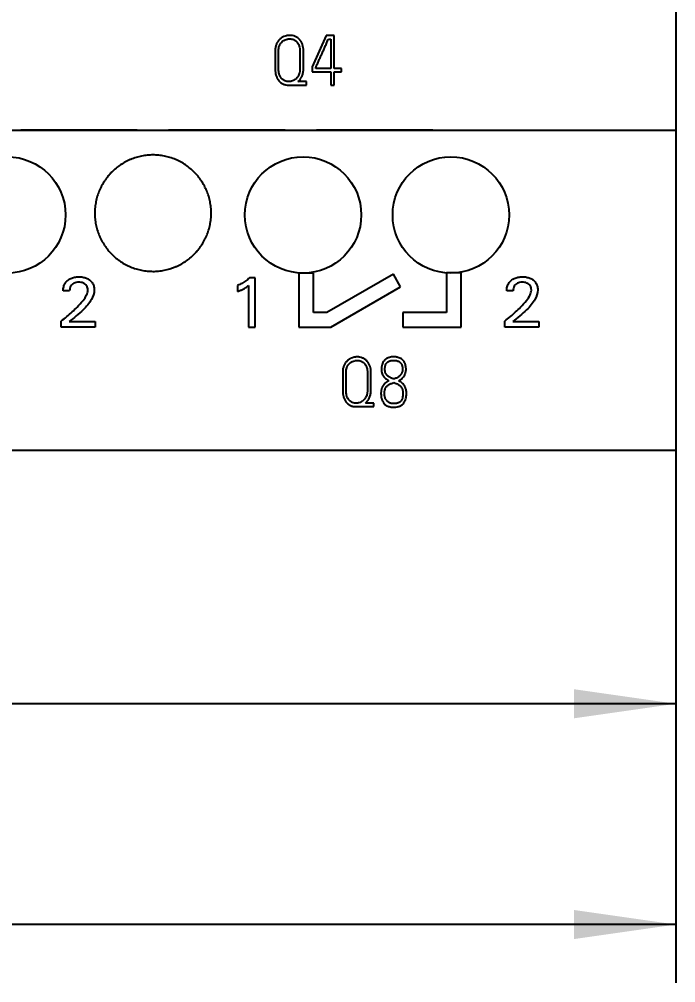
# Model space of a CAD drawing. Extents: x 0 to 420, y 0 to 297.
# Drawn here: x 139.41 to 161.98, y 124.54 to 157.65 of the extents above; entities that cross this region are included whole.
import ezdxf

# ---------------------------------------------------------------- set-up
doc = ezdxf.new("R2010")
doc.units = 0
doc.header["$LTSCALE"] = 23.1
for name, color, linetype in [('10000_FRONT', 7, 'CONTINUOUS'), ('10100_DIM_FRONT', 7, 'CONTINUOUS'), ('10500_FRONT_LABELING', 7, 'CONTINUOUS')]:
    doc.layers.add(name, color=color, linetype=linetype)
doc.styles.get("Standard").update_dxf_attribs({"font": 'txt', "width": 0.8})
doc.dimstyles.new('DIMSTYLE_1', dxfattribs={"dimtxt": 3.5, "dimasz": 3.5, "dimexe": 0.18, "dimexo": 0.0625, "dimgap": 0.09, "dimtad": 1, "dimtxsty": 'STANDARD', "dimcen": 0.09, "dimazin": 3, "dimtp": 0.05, "dimtm": 0.05, "dimtfac": 1, "dimtofl": 0, "dimtmove": 0, "dimatfit": 3, "dimtolj": 1})

# ---------------------------------------------------------------- blocks, each defined once
blk = doc.blocks.new('*D0')
at = {"layer": '10100_DIM_FRONT', "linetype": 'CONTINUOUS'}
for p, q in [((90.477533, 148.320933), (90.477533, 132.125358)), ((161.977533, 148.320933), (161.977533, 132.125358)), ((90.477533, 134.125358), (126.227533, 134.125358)), ((161.977533, 134.125358), (126.227533, 134.125358))]:
    blk.add_line(p, q, dxfattribs=at)
for points in [[(93.977533, 134.625358), (90.477533, 134.125358), (93.977533, 133.625358)], [(158.477533, 133.625358), (161.977533, 134.125358), (158.477533, 134.625358)]]:
    blk.add_solid(points, dxfattribs=at)
at = {"layer": '10100_DIM_FRONT', "linetype": 'CONTINUOUS', "width": 0.660714}
blk.add_text('71,5', height=3.5, dxfattribs=at).set_placement((122.783717, 135.000358))
blk = doc.blocks.new('*D1')
at = {"layer": '10100_DIM_FRONT', "linetype": 'CONTINUOUS'}
for p, q in [((161.977533, 187.833527), (161.977533, 124.539487)), ((82.477533, 147.384527), (82.477533, 124.539487)), ((82.477533, 126.539487), (122.227533, 126.539487)), ((161.977533, 126.539487), (122.227533, 126.539487))]:
    blk.add_line(p, q, dxfattribs=at)
for points in [[(85.977533, 127.039487), (82.477533, 126.539487), (85.977533, 126.039487)], [(158.477533, 126.039487), (161.977533, 126.539487), (158.477533, 127.039487)]]:
    blk.add_solid(points, dxfattribs=at)
at = {"layer": '10100_DIM_FRONT', "linetype": 'CONTINUOUS', "width": 0.714286}
blk.add_text('79,5', height=3.5, dxfattribs=at).set_placement((118.396875, 127.414487))

msp = doc.modelspace()

# ---------------------------------------------------------------- linework, layer by layer
at = {"layer": '10000_FRONT', "color": 7, "linetype": 'CONTINUOUS'}
for p, q in [((161.978, 232.835), (161.978, 142.835)), ((90.478, 153.835), (161.978, 153.835)), ((139.466, 153.832), (139.468, 153.835)), ((143.469, 153.832), (139.466, 153.832)), ((143.468, 153.835), (143.469, 153.832)), ((144.546, 153.832), (144.548, 153.835)), ((148.549, 153.832), (144.546, 153.832)), ((148.548, 153.835), (148.549, 153.832)), ((149.626, 153.832), (149.628, 153.835)), ((153.629, 153.832), (149.626, 153.832)), ((153.628, 153.835), (153.629, 153.832)), ((149.023, 148.924), (149.023, 147.071)), ((149.52, 148.924), (149.023, 148.924)), ((149.52, 147.572), (149.52, 148.924)), ((152.27, 148.889), (149.986, 147.572)), ((152.52, 148.456), (152.27, 148.889)), ((154.101, 148.931), (154.101, 147.571)), ((154.601, 148.931), (154.101, 148.931)), ((154.601, 147.071), (154.601, 148.931)), ((150.118, 147.071), (152.52, 148.456)), ((149.986, 147.572), (149.52, 147.572)), ((152.601, 147.571), (152.601, 147.071)), ((154.101, 147.571), (152.601, 147.571)), ((149.023, 147.071), (150.118, 147.071)), ((152.601, 147.071), (154.601, 147.071)), ((90.478, 142.835), (161.978, 142.835))]:
    msp.add_line(p, q, dxfattribs=at)
for centre in [(139.001, 150.922), (149.167, 150.922), (154.247, 150.922)]:
    msp.add_circle(centre, 2, dxfattribs=at)
for points, knots in [([(146.008, 150.985), (146.008, 151.05), (146.004, 151.116), (145.992, 151.245), (145.982, 151.309), (145.957, 151.437), (145.941, 151.5), (145.913, 151.594), (145.902, 151.625), (145.88, 151.687), (145.869, 151.718), (145.831, 151.808), (145.776, 151.926), (145.709, 152.038), (145.655, 152.119), (145.636, 152.146), (145.597, 152.199), (145.577, 152.225), (145.514, 152.301), (145.47, 152.35), (145.332, 152.489), (145.232, 152.572), (145.109, 152.654), (145.095, 152.663), (145.067, 152.681), (145.053, 152.69), (145.011, 152.715), (144.982, 152.731), (144.895, 152.778), (144.836, 152.806), (144.716, 152.856), (144.654, 152.878), (144.56, 152.907), (144.529, 152.916), (144.465, 152.932), (144.432, 152.939), (144.335, 152.959), (144.205, 152.978), (144.075, 152.984), (143.944, 152.985), (143.878, 152.981), (143.78, 152.972), (143.747, 152.968), (143.682, 152.958), (143.649, 152.952), (143.553, 152.933), (143.489, 152.917), (143.364, 152.879), (143.303, 152.857), (143.212, 152.82), (143.182, 152.806), (143.137, 152.785), (143.122, 152.778), (143.093, 152.763), (143.02, 152.725), (142.949, 152.683), (142.787, 152.574), (142.686, 152.491), (142.569, 152.374), (142.546, 152.351), (142.502, 152.302), (142.481, 152.277), (142.419, 152.201), (142.38, 152.149), (142.308, 152.041), (142.274, 151.985), (142.228, 151.898), (142.213, 151.869), (142.185, 151.809), (142.172, 151.779), (142.134, 151.688), (142.091, 151.566), (142.059, 151.44), (142.04, 151.344), (142.034, 151.312), (142.025, 151.247), (142.02, 151.214), (142.011, 151.116), (142.008, 151.05), (142.008, 150.985)], [0, 0, 0, 0, 0.03125, 0.03125, 0.0625, 0.0625, 0.09375, 0.09375, 0.109375, 0.109375, 0.125, 0.125, 0.15625, 0.1875, 0.1875, 0.203125, 0.203125, 0.21875, 0.21875, 0.25, 0.25, 0.3125, 0.3125, 0.320312, 0.320312, 0.328125, 0.328125, 0.34375, 0.34375, 0.375, 0.375, 0.40625, 0.40625, 0.421875, 0.421875, 0.4375, 0.4375, 0.46875, 0.5, 0.5, 0.53125, 0.53125, 0.546875, 0.546875, 0.5625, 0.5625, 0.59375, 0.59375, 0.625, 0.625, 0.640625, 0.640625, 0.648438, 0.648438, 0.65625, 0.6875, 0.6875, 0.75, 0.75, 0.765625, 0.765625, 0.78125, 0.78125, 0.8125, 0.8125, 0.84375, 0.84375, 0.859375, 0.859375, 0.875, 0.875, 0.90625, 0.9375, 0.9375, 0.953125, 0.953125, 0.96875, 0.96875, 1, 1, 1, 1]), ([(142.008, 150.985), (142.008, 150.919), (142.011, 150.853), (142.024, 150.724), (142.033, 150.66), (142.058, 150.532), (142.074, 150.469), (142.102, 150.375), (142.113, 150.344), (142.135, 150.282), (142.146, 150.251), (142.184, 150.161), (142.24, 150.043), (142.306, 149.931), (142.36, 149.85), (142.379, 149.823), (142.418, 149.77), (142.438, 149.744), (142.501, 149.668), (142.545, 149.619), (142.683, 149.48), (142.783, 149.398), (142.906, 149.315), (142.92, 149.306), (142.948, 149.288), (142.962, 149.28), (143.004, 149.254), (143.033, 149.238), (143.12, 149.191), (143.179, 149.163), (143.299, 149.113), (143.361, 149.091), (143.455, 149.062), (143.486, 149.053), (143.55, 149.037), (143.583, 149.03), (143.68, 149.01), (143.81, 148.991), (143.94, 148.985), (144.071, 148.984), (144.137, 148.988), (144.235, 148.997), (144.268, 149.001), (144.333, 149.011), (144.495, 149.039), (144.652, 149.087), (144.803, 149.149), (144.833, 149.163), (144.878, 149.184), (144.893, 149.191), (144.923, 149.206), (144.996, 149.244), (145.066, 149.286), (145.229, 149.395), (145.33, 149.478), (145.446, 149.595), (145.469, 149.619), (145.513, 149.667), (145.534, 149.692), (145.596, 149.768), (145.635, 149.82), (145.707, 149.928), (145.741, 149.984), (145.787, 150.071), (145.802, 150.1), (145.83, 150.16), (145.843, 150.19), (145.881, 150.281), (145.924, 150.403), (145.956, 150.529), (145.975, 150.625), (145.981, 150.657), (145.991, 150.722), (145.995, 150.755), (146.004, 150.853), (146.008, 150.919), (146.008, 150.985)], [0, 0, 0, 0, 0.03125, 0.03125, 0.0625, 0.0625, 0.09375, 0.09375, 0.109375, 0.109375, 0.125, 0.125, 0.15625, 0.1875, 0.1875, 0.203125, 0.203125, 0.21875, 0.21875, 0.25, 0.25, 0.3125, 0.3125, 0.320312, 0.320312, 0.328125, 0.328125, 0.34375, 0.34375, 0.375, 0.375, 0.40625, 0.40625, 0.421875, 0.421875, 0.4375, 0.4375, 0.46875, 0.5, 0.5, 0.53125, 0.53125, 0.546875, 0.546875, 0.5625, 0.625, 0.625, 0.640625, 0.640625, 0.648438, 0.648438, 0.65625, 0.6875, 0.6875, 0.75, 0.75, 0.765625, 0.765625, 0.78125, 0.78125, 0.8125, 0.8125, 0.84375, 0.84375, 0.859375, 0.859375, 0.875, 0.875, 0.90625, 0.9375, 0.9375, 0.953125, 0.953125, 0.96875, 0.96875, 1, 1, 1, 1])]:
    msp.add_open_spline(points, degree=3, knots=knots, dxfattribs=at)
at = {"layer": '10500_FRONT_LABELING', "color": 7, "linetype": 'CONTINUOUS'}
for p, q in [((149.959, 157.085), (149.483, 156.009)), ((150.24, 157.085), (149.959, 157.085)), ((150.037, 156.967), (150.12, 156.967)), ((150.12, 156.967), (150.12, 155.953)), ((150.24, 155.953), (150.24, 157.085)), ((148.208, 156.571), (148.208, 155.927)), ((148.325, 155.927), (148.325, 156.571)), ((149.059, 156.571), (149.059, 155.941)), ((149.179, 155.941), (149.179, 156.571)), ((149.483, 156.009), (149.483, 155.835)), ((149.601, 155.953), (149.601, 155.983)), ((150.12, 155.953), (149.601, 155.953)), ((150.49, 155.953), (150.24, 155.953)), ((150.49, 155.835), (150.49, 155.953)), ((149.483, 155.835), (150.12, 155.835)), ((150.12, 155.835), (150.12, 155.385)), ((150.24, 155.385), (150.24, 155.835)), ((150.24, 155.835), (150.49, 155.835)), ((148.67, 155.385), (149.283, 155.385)), ((149.283, 155.505), (148.99, 155.505)), ((149.283, 155.385), (149.283, 155.505)), ((150.12, 155.385), (150.24, 155.385)), ((147.517, 148.762), (147.324, 148.762)), ((147.517, 147.072), (147.517, 148.762)), ((146.917, 148.501), (146.917, 148.289)), ((147.289, 148.5), (147.289, 147.072)), ((141.142, 148.313), (140.921, 148.313)), ((156.387, 148.313), (156.167, 148.313)), ((140.851, 147.072), (140.851, 147.276)), ((142.024, 147.072), (140.851, 147.072)), ((141.128, 147.258), (142.024, 147.258)), ((142.024, 147.258), (142.024, 147.072)), ((147.289, 147.072), (147.517, 147.072)), ((156.097, 147.072), (156.097, 147.276)), ((157.269, 147.072), (156.097, 147.072)), ((156.374, 147.258), (157.269, 147.258)), ((157.269, 147.258), (157.269, 147.072)), ((150.528, 145.521), (150.528, 144.877)), ((150.645, 144.877), (150.645, 145.521)), ((151.379, 145.521), (151.379, 144.891)), ((151.499, 144.891), (151.499, 145.521)), ((151.603, 144.455), (151.31, 144.455)), ((151.603, 144.335), (151.603, 144.455)), ((150.99, 144.335), (151.603, 144.335))]:
    msp.add_line(p, q, dxfattribs=at)
for points, knots in [([(149.179, 156.571), (149.179, 156.637), (149.171, 156.703), (149.145, 156.782), (149.139, 156.798), (149.126, 156.828), (149.119, 156.843), (149.103, 156.872), (149.094, 156.886), (149.08, 156.907), (149.075, 156.914), (149.065, 156.927), (149.06, 156.933), (149.032, 156.965), (149.008, 156.988), (148.968, 157.017), (148.954, 157.026), (148.925, 157.043), (148.91, 157.051), (148.864, 157.07), (148.832, 157.08), (148.783, 157.089), (148.766, 157.091), (148.733, 157.094), (148.716, 157.094), (148.683, 157.093), (148.666, 157.092), (148.632, 157.088), (148.616, 157.085), (148.567, 157.074), (148.536, 157.064), (148.49, 157.043), (148.475, 157.036), (148.446, 157.019), (148.432, 157.011), (148.404, 156.991), (148.391, 156.981), (148.373, 156.965), (148.366, 156.959), (148.354, 156.948), (148.348, 156.942), (148.32, 156.911), (148.3, 156.885), (148.274, 156.842), (148.266, 156.828), (148.252, 156.797), (148.245, 156.782), (148.234, 156.751), (148.229, 156.735), (148.221, 156.703), (148.217, 156.687), (148.212, 156.654), (148.211, 156.637), (148.208, 156.604), (148.208, 156.587), (148.208, 156.571)], [0, 0, 0, 0, 0.125, 0.125, 0.15625, 0.15625, 0.1875, 0.1875, 0.21875, 0.21875, 0.234375, 0.234375, 0.25, 0.25, 0.3125, 0.3125, 0.34375, 0.34375, 0.375, 0.375, 0.4375, 0.4375, 0.46875, 0.46875, 0.5, 0.5, 0.53125, 0.53125, 0.5625, 0.5625, 0.625, 0.625, 0.65625, 0.65625, 0.6875, 0.6875, 0.71875, 0.71875, 0.734375, 0.734375, 0.75, 0.75, 0.8125, 0.8125, 0.84375, 0.84375, 0.875, 0.875, 0.90625, 0.90625, 0.9375, 0.9375, 0.96875, 0.96875, 1, 1, 1, 1]), ([(148.325, 156.571), (148.325, 156.596), (148.327, 156.621), (148.334, 156.671), (148.34, 156.696), (148.353, 156.732), (148.358, 156.744), (148.368, 156.767), (148.374, 156.778), (148.387, 156.8), (148.394, 156.811), (148.409, 156.831), (148.417, 156.841), (148.443, 156.87), (148.462, 156.887), (148.493, 156.909), (148.504, 156.916), (148.526, 156.929), (148.538, 156.934), (148.573, 156.95), (148.597, 156.958), (148.634, 156.966), (148.647, 156.969), (148.672, 156.972), (148.685, 156.973), (148.71, 156.974), (148.723, 156.974), (148.748, 156.972), (148.761, 156.971), (148.799, 156.964), (148.823, 156.957), (148.858, 156.942), (148.87, 156.936), (148.892, 156.923), (148.903, 156.916), (148.933, 156.893), (148.952, 156.876), (148.984, 156.836), (148.998, 156.815), (149.016, 156.781), (149.021, 156.769), (149.03, 156.745), (149.035, 156.733), (149.045, 156.697), (149.051, 156.672), (149.057, 156.622), (149.059, 156.596), (149.059, 156.571)], [0, 0, 0, 0, 0.0625, 0.0625, 0.125, 0.125, 0.15625, 0.15625, 0.1875, 0.1875, 0.21875, 0.21875, 0.25, 0.25, 0.3125, 0.3125, 0.34375, 0.34375, 0.375, 0.375, 0.4375, 0.4375, 0.46875, 0.46875, 0.5, 0.5, 0.53125, 0.53125, 0.5625, 0.5625, 0.625, 0.625, 0.65625, 0.65625, 0.6875, 0.6875, 0.75, 0.75, 0.8125, 0.8125, 0.84375, 0.84375, 0.875, 0.875, 0.9375, 0.9375, 1, 1, 1, 1]), ([(149.601, 155.983), (149.606, 155.994), (149.61, 156.004), (149.62, 156.024), (149.624, 156.034), (149.638, 156.065), (149.647, 156.086), (149.675, 156.147), (149.693, 156.188), (149.729, 156.27), (149.747, 156.311), (149.784, 156.393), (149.802, 156.434), (149.839, 156.515), (149.857, 156.556), (149.893, 156.638), (149.911, 156.679), (149.947, 156.761), (149.965, 156.802), (149.992, 156.864), (150.001, 156.885), (150.019, 156.926), (150.028, 156.946), (150.037, 156.967)], [0, 0, 0, 0, 0.03125, 0.03125, 0.0625, 0.0625, 0.125, 0.125, 0.25, 0.25, 0.375, 0.375, 0.5, 0.5, 0.625, 0.625, 0.75, 0.75, 0.875, 0.875, 0.9375, 0.9375, 1, 1, 1, 1]), ([(149.059, 155.941), (149.059, 155.915), (149.057, 155.888), (149.052, 155.849), (149.049, 155.836), (149.044, 155.811), (149.04, 155.798), (149.028, 155.76), (149.018, 155.736), (149, 155.701), (148.993, 155.69), (148.979, 155.668), (148.971, 155.657), (148.946, 155.626), (148.928, 155.607), (148.897, 155.582), (148.887, 155.575), (148.865, 155.56), (148.853, 155.553), (148.818, 155.535), (148.793, 155.525), (148.755, 155.515), (148.742, 155.512), (148.716, 155.508), (148.703, 155.506), (148.677, 155.505), (148.663, 155.505), (148.644, 155.506), (148.637, 155.506), (148.624, 155.507), (148.617, 155.508), (148.585, 155.514), (148.559, 155.521), (148.523, 155.537), (148.512, 155.543), (148.489, 155.557), (148.467, 155.572), (148.448, 155.59), (148.429, 155.608), (148.42, 155.619), (148.396, 155.65), (148.382, 155.672), (148.365, 155.708), (148.36, 155.721), (148.351, 155.745), (148.347, 155.758), (148.337, 155.796), (148.333, 155.821), (148.327, 155.874), (148.325, 155.9), (148.325, 155.927)], [0, 0, 0, 0, 0.0625, 0.0625, 0.09375, 0.09375, 0.125, 0.125, 0.1875, 0.1875, 0.21875, 0.21875, 0.25, 0.25, 0.3125, 0.3125, 0.34375, 0.34375, 0.375, 0.375, 0.4375, 0.4375, 0.46875, 0.46875, 0.5, 0.5, 0.53125, 0.53125, 0.546875, 0.546875, 0.5625, 0.5625, 0.625, 0.625, 0.65625, 0.65625, 0.6875, 0.71875, 0.71875, 0.75, 0.75, 0.8125, 0.8125, 0.84375, 0.84375, 0.875, 0.875, 0.9375, 0.9375, 1, 1, 1, 1]), ([(148.99, 155.505), (149.006, 155.518), (149.021, 155.532), (149.049, 155.562), (149.062, 155.578), (149.08, 155.603), (149.085, 155.611), (149.096, 155.628), (149.102, 155.637), (149.117, 155.664), (149.126, 155.682), (149.142, 155.72), (149.149, 155.739), (149.161, 155.778), (149.165, 155.798), (149.176, 155.859), (149.179, 155.9), (149.179, 155.941)], [0, 0, 0, 0, 0.125, 0.125, 0.25, 0.25, 0.3125, 0.3125, 0.375, 0.375, 0.5, 0.5, 0.625, 0.625, 0.75, 0.75, 1, 1, 1, 1]), ([(148.208, 155.927), (148.208, 155.86), (148.215, 155.794), (148.239, 155.714), (148.244, 155.698), (148.256, 155.667), (148.263, 155.652), (148.277, 155.622), (148.285, 155.608), (148.298, 155.586), (148.303, 155.579), (148.312, 155.565), (148.317, 155.559), (148.342, 155.525), (148.365, 155.501), (148.404, 155.469), (148.417, 155.459), (148.445, 155.441), (148.475, 155.425), (148.505, 155.413), (148.537, 155.402), (148.554, 155.398), (148.603, 155.388), (148.636, 155.385), (148.67, 155.385)], [0, 0, 0, 0, 0.25, 0.25, 0.3125, 0.3125, 0.375, 0.375, 0.4375, 0.4375, 0.46875, 0.46875, 0.5, 0.5, 0.625, 0.625, 0.6875, 0.6875, 0.75, 0.8125, 0.8125, 0.875, 0.875, 1, 1, 1, 1]), ([(140.921, 148.313), (140.921, 148.361), (140.931, 148.454), (140.983, 148.58), (141.071, 148.678), (141.181, 148.749), (141.312, 148.79), (141.454, 148.801), (141.594, 148.791), (141.722, 148.755), (141.832, 148.692), (141.923, 148.602), (141.978, 148.481), (142.003, 148.279), (141.893, 147.971), (141.582, 147.608), (141.283, 147.388), (141.128, 147.258)], [0, 0, 0, 0, 0.047634, 0.090966, 0.134024, 0.175852, 0.219839, 0.26854, 0.316048, 0.358805, 0.398874, 0.441275, 0.482994, 0.528552, 0.640457, 0.793497, 1, 1, 1, 1]), ([(147.324, 148.762), (147.285, 148.724), (147.202, 148.654), (147.065, 148.566), (146.967, 148.521), (146.917, 148.501)], [0, 0, 0, 0, 0.335376, 0.666733, 1, 1, 1, 1]), ([(156.167, 148.313), (156.166, 148.361), (156.176, 148.454), (156.229, 148.58), (156.316, 148.678), (156.427, 148.749), (156.558, 148.79), (156.699, 148.801), (156.839, 148.791), (156.967, 148.755), (157.078, 148.692), (157.168, 148.602), (157.224, 148.481), (157.249, 148.279), (157.138, 147.971), (156.828, 147.608), (156.529, 147.388), (156.374, 147.258)], [0, 0, 0, 0, 0.047634, 0.090966, 0.134024, 0.175852, 0.219839, 0.26854, 0.316048, 0.358805, 0.398874, 0.441275, 0.482994, 0.528552, 0.640457, 0.793497, 1, 1, 1, 1]), ([(140.851, 147.276), (140.917, 147.326), (141.046, 147.427), (141.228, 147.586), (141.417, 147.768), (141.591, 147.96), (141.726, 148.154), (141.776, 148.31), (141.762, 148.419), (141.731, 148.492), (141.679, 148.548), (141.614, 148.587), (141.538, 148.61), (141.454, 148.617), (141.369, 148.609), (141.29, 148.582), (141.225, 148.536), (141.176, 148.475), (141.147, 148.398), (141.141, 148.342), (141.142, 148.313)], [0, 0, 0, 0, 0.104116, 0.205085, 0.303144, 0.433178, 0.529839, 0.598022, 0.633057, 0.664801, 0.696393, 0.726886, 0.759247, 0.795227, 0.832181, 0.865789, 0.898315, 0.930542, 0.963549, 1, 1, 1, 1]), ([(146.917, 148.289), (146.952, 148.303), (147.018, 148.33), (147.108, 148.374), (147.173, 148.413), (147.22, 148.445), (147.254, 148.471), (147.277, 148.49), (147.289, 148.5)], [0, 0, 0, 0, 0.263331, 0.496838, 0.701719, 0.791454, 0.890837, 1, 1, 1, 1]), ([(156.097, 147.276), (156.163, 147.326), (156.291, 147.427), (156.473, 147.586), (156.663, 147.768), (156.837, 147.96), (156.971, 148.154), (157.021, 148.31), (157.008, 148.419), (156.977, 148.492), (156.925, 148.548), (156.86, 148.587), (156.784, 148.61), (156.7, 148.617), (156.614, 148.609), (156.536, 148.582), (156.471, 148.536), (156.421, 148.475), (156.392, 148.398), (156.387, 148.342), (156.387, 148.313)], [0, 0, 0, 0, 0.104116, 0.205085, 0.303144, 0.433178, 0.529839, 0.598022, 0.633057, 0.664801, 0.696393, 0.726886, 0.759247, 0.795227, 0.832181, 0.865789, 0.898315, 0.930542, 0.963549, 1, 1, 1, 1]), ([(151.499, 145.521), (151.499, 145.587), (151.491, 145.652), (151.465, 145.732), (151.459, 145.747), (151.446, 145.778), (151.439, 145.793), (151.423, 145.822), (151.414, 145.836), (151.4, 145.857), (151.395, 145.863), (151.385, 145.877), (151.38, 145.883), (151.353, 145.915), (151.328, 145.937), (151.288, 145.967), (151.274, 145.976), (151.245, 145.993), (151.23, 146), (151.184, 146.02), (151.153, 146.03), (151.103, 146.039), (151.086, 146.041), (151.053, 146.044), (151.036, 146.044), (151.003, 146.043), (150.986, 146.042), (150.952, 146.038), (150.936, 146.035), (150.887, 146.024), (150.855, 146.014), (150.817, 145.997), (150.809, 145.993), (150.794, 145.986), (150.787, 145.982), (150.765, 145.969), (150.751, 145.96), (150.724, 145.941), (150.711, 145.931), (150.692, 145.915), (150.686, 145.909), (150.674, 145.897), (150.668, 145.891), (150.639, 145.861), (150.62, 145.834), (150.594, 145.792), (150.586, 145.777), (150.571, 145.747), (150.565, 145.732), (150.554, 145.701), (150.549, 145.685), (150.541, 145.653), (150.537, 145.637), (150.532, 145.604), (150.53, 145.587), (150.528, 145.554), (150.528, 145.537), (150.528, 145.521)], [0, 0, 0, 0, 0.125, 0.125, 0.15625, 0.15625, 0.1875, 0.1875, 0.21875, 0.21875, 0.234375, 0.234375, 0.25, 0.25, 0.3125, 0.3125, 0.34375, 0.34375, 0.375, 0.375, 0.4375, 0.4375, 0.46875, 0.46875, 0.5, 0.5, 0.53125, 0.53125, 0.5625, 0.5625, 0.625, 0.625, 0.640625, 0.640625, 0.65625, 0.65625, 0.6875, 0.6875, 0.71875, 0.71875, 0.734375, 0.734375, 0.75, 0.75, 0.8125, 0.8125, 0.84375, 0.84375, 0.875, 0.875, 0.90625, 0.90625, 0.9375, 0.9375, 0.96875, 0.96875, 1, 1, 1, 1]), ([(152.454, 145.223), (152.476, 145.235), (152.497, 145.248), (152.536, 145.277), (152.555, 145.292), (152.582, 145.318), (152.59, 145.327), (152.607, 145.346), (152.614, 145.355), (152.636, 145.384), (152.649, 145.405), (152.666, 145.437), (152.671, 145.448), (152.681, 145.471), (152.685, 145.483), (152.692, 145.506), (152.695, 145.518), (152.7, 145.542), (152.702, 145.554), (152.705, 145.578), (152.706, 145.59), (152.706, 145.615), (152.706, 145.627), (152.705, 145.664), (152.703, 145.688), (152.696, 145.736), (152.691, 145.76), (152.68, 145.795), (152.676, 145.807), (152.667, 145.83), (152.662, 145.841), (152.645, 145.874), (152.631, 145.894), (152.599, 145.932), (152.581, 145.949), (152.552, 145.971), (152.542, 145.978), (152.521, 145.991), (152.51, 145.997), (152.476, 146.013), (152.453, 146.021), (152.417, 146.031), (152.405, 146.034), (152.381, 146.039), (152.369, 146.041), (152.332, 146.045), (152.308, 146.046), (152.271, 146.046), (152.258, 146.046), (152.234, 146.045), (152.221, 146.044), (152.185, 146.039), (152.16, 146.035), (152.125, 146.025), (152.113, 146.021), (152.09, 146.013), (152.079, 146.008), (152.045, 145.992), (152.024, 145.979), (151.995, 145.957), (151.985, 145.949), (151.967, 145.932), (151.958, 145.924), (151.934, 145.896), (151.921, 145.876), (151.897, 145.832), (151.889, 145.809), (151.878, 145.774), (151.875, 145.762), (151.87, 145.738), (151.868, 145.726), (151.862, 145.69), (151.861, 145.665), (151.859, 145.617), (151.86, 145.593), (151.863, 145.556), (151.865, 145.544), (151.869, 145.52), (151.872, 145.508), (151.882, 145.472), (151.891, 145.449), (151.907, 145.416), (151.912, 145.405), (151.925, 145.384), (151.932, 145.374), (151.947, 145.354), (151.955, 145.345), (151.972, 145.327), (151.98, 145.318), (151.998, 145.301), (152.008, 145.293), (152.028, 145.278), (152.038, 145.271), (152.069, 145.25), (152.09, 145.237), (152.112, 145.226)], [0, 0, 0, 0, 0.03125, 0.03125, 0.0625, 0.0625, 0.078125, 0.078125, 0.09375, 0.09375, 0.125, 0.125, 0.140625, 0.140625, 0.15625, 0.15625, 0.171875, 0.171875, 0.1875, 0.1875, 0.203125, 0.203125, 0.21875, 0.21875, 0.25, 0.25, 0.28125, 0.28125, 0.296875, 0.296875, 0.3125, 0.3125, 0.34375, 0.34375, 0.375, 0.375, 0.390625, 0.390625, 0.40625, 0.40625, 0.4375, 0.4375, 0.453125, 0.453125, 0.46875, 0.46875, 0.5, 0.5, 0.515625, 0.515625, 0.53125, 0.53125, 0.5625, 0.5625, 0.578125, 0.578125, 0.59375, 0.59375, 0.625, 0.625, 0.640625, 0.640625, 0.65625, 0.65625, 0.6875, 0.6875, 0.71875, 0.71875, 0.734375, 0.734375, 0.75, 0.75, 0.78125, 0.78125, 0.8125, 0.8125, 0.828125, 0.828125, 0.84375, 0.84375, 0.875, 0.875, 0.890625, 0.890625, 0.90625, 0.90625, 0.921875, 0.921875, 0.9375, 0.9375, 0.953125, 0.953125, 0.96875, 0.96875, 1, 1, 1, 1]), ([(150.645, 145.521), (150.645, 145.546), (150.647, 145.571), (150.654, 145.621), (150.66, 145.646), (150.673, 145.682), (150.678, 145.694), (150.688, 145.717), (150.694, 145.728), (150.707, 145.75), (150.714, 145.761), (150.729, 145.781), (150.737, 145.791), (150.763, 145.82), (150.782, 145.836), (150.813, 145.859), (150.823, 145.866), (150.846, 145.879), (150.857, 145.884), (150.892, 145.9), (150.917, 145.908), (150.954, 145.916), (150.967, 145.919), (150.992, 145.922), (151.005, 145.923), (151.03, 145.924), (151.043, 145.924), (151.069, 145.922), (151.081, 145.921), (151.119, 145.914), (151.144, 145.907), (151.179, 145.892), (151.19, 145.886), (151.212, 145.873), (151.223, 145.866), (151.243, 145.851), (151.253, 145.843), (151.271, 145.825), (151.28, 145.816), (151.305, 145.786), (151.318, 145.764), (151.336, 145.73), (151.341, 145.719), (151.35, 145.695), (151.355, 145.683), (151.365, 145.647), (151.371, 145.622), (151.377, 145.572), (151.379, 145.546), (151.379, 145.521)], [0, 0, 0, 0, 0.0625, 0.0625, 0.125, 0.125, 0.15625, 0.15625, 0.1875, 0.1875, 0.21875, 0.21875, 0.25, 0.25, 0.3125, 0.3125, 0.34375, 0.34375, 0.375, 0.375, 0.4375, 0.4375, 0.46875, 0.46875, 0.5, 0.5, 0.53125, 0.53125, 0.5625, 0.5625, 0.625, 0.625, 0.65625, 0.65625, 0.6875, 0.6875, 0.71875, 0.71875, 0.75, 0.75, 0.8125, 0.8125, 0.84375, 0.84375, 0.875, 0.875, 0.9375, 0.9375, 1, 1, 1, 1]), ([(151.98, 145.615), (151.981, 145.645), (151.982, 145.676), (151.989, 145.721), (151.993, 145.736), (152.001, 145.766), (152.007, 145.78), (152.017, 145.801), (152.021, 145.807), (152.03, 145.82), (152.034, 145.827), (152.048, 145.845), (152.059, 145.855), (152.077, 145.87), (152.084, 145.874), (152.097, 145.882), (152.104, 145.886), (152.124, 145.897), (152.138, 145.903), (152.16, 145.91), (152.168, 145.912), (152.183, 145.916), (152.205, 145.921), (152.228, 145.924), (152.259, 145.926), (152.274, 145.926), (152.305, 145.926), (152.321, 145.925), (152.366, 145.92), (152.396, 145.913), (152.432, 145.899), (152.439, 145.896), (152.453, 145.89), (152.467, 145.882), (152.48, 145.874), (152.492, 145.865), (152.498, 145.86), (152.515, 145.844), (152.525, 145.833), (152.539, 145.814), (152.543, 145.807), (152.55, 145.794), (152.554, 145.787), (152.563, 145.766), (152.568, 145.751), (152.576, 145.722), (152.579, 145.706), (152.586, 145.661), (152.587, 145.631), (152.585, 145.585), (152.583, 145.57), (152.577, 145.54), (152.573, 145.525), (152.561, 145.496), (152.555, 145.483), (152.543, 145.463), (152.539, 145.456), (152.53, 145.444), (152.525, 145.438), (152.511, 145.42), (152.5, 145.408), (152.478, 145.387), (152.467, 145.377), (152.43, 145.349), (152.404, 145.333), (152.362, 145.313), (152.348, 145.307), (152.319, 145.296), (152.304, 145.291), (152.289, 145.287)], [0, 0, 0, 0, 0.0625, 0.0625, 0.09375, 0.09375, 0.125, 0.125, 0.140625, 0.140625, 0.15625, 0.15625, 0.1875, 0.1875, 0.203125, 0.203125, 0.21875, 0.21875, 0.25, 0.25, 0.265625, 0.265625, 0.28125, 0.3125, 0.3125, 0.34375, 0.34375, 0.375, 0.375, 0.4375, 0.4375, 0.453125, 0.453125, 0.46875, 0.484375, 0.484375, 0.5, 0.5, 0.53125, 0.53125, 0.546875, 0.546875, 0.5625, 0.5625, 0.59375, 0.59375, 0.625, 0.625, 0.6875, 0.6875, 0.71875, 0.71875, 0.75, 0.75, 0.78125, 0.78125, 0.796875, 0.796875, 0.8125, 0.8125, 0.84375, 0.84375, 0.875, 0.875, 0.9375, 0.9375, 0.96875, 0.96875, 1, 1, 1, 1]), ([(152.289, 145.287), (152.25, 145.299), (152.211, 145.313), (152.156, 145.339), (152.138, 145.349), (152.104, 145.371), (152.088, 145.383), (152.065, 145.404), (152.058, 145.411), (152.045, 145.426), (152.032, 145.442), (152.021, 145.459), (152.011, 145.477), (152.007, 145.487), (151.995, 145.515), (151.99, 145.534), (151.984, 145.564), (151.983, 145.574), (151.981, 145.594), (151.98, 145.605), (151.98, 145.615)], [0, 0, 0, 0, 0.25, 0.25, 0.375, 0.375, 0.5, 0.5, 0.5625, 0.5625, 0.625, 0.6875, 0.6875, 0.75, 0.75, 0.875, 0.875, 0.9375, 0.9375, 1, 1, 1, 1]), ([(152.112, 145.226), (152.088, 145.215), (152.064, 145.202), (152.02, 145.173), (151.998, 145.158), (151.969, 145.13), (151.96, 145.121), (151.942, 145.1), (151.934, 145.09), (151.911, 145.057), (151.899, 145.034), (151.882, 144.998), (151.877, 144.985), (151.868, 144.96), (151.864, 144.948), (151.854, 144.909), (151.85, 144.883), (151.847, 144.843), (151.846, 144.83), (151.845, 144.803), (151.845, 144.79), (151.846, 144.75), (151.848, 144.724), (151.854, 144.672), (151.858, 144.646), (151.867, 144.607), (151.87, 144.594), (151.878, 144.568), (151.883, 144.556), (151.893, 144.531), (151.898, 144.519), (151.911, 144.496), (151.918, 144.484), (151.942, 144.451), (151.959, 144.431), (151.99, 144.405), (152, 144.397), (152.023, 144.382), (152.034, 144.375), (152.058, 144.363), (152.07, 144.357), (152.095, 144.347), (152.108, 144.343), (152.173, 144.324), (152.226, 144.318), (152.334, 144.318), (152.387, 144.323), (152.452, 144.341), (152.464, 144.345), (152.49, 144.355), (152.502, 144.36), (152.526, 144.372), (152.538, 144.379), (152.56, 144.393), (152.571, 144.401), (152.602, 144.427), (152.62, 144.446), (152.644, 144.479), (152.651, 144.49), (152.665, 144.513), (152.671, 144.525), (152.686, 144.562), (152.695, 144.587), (152.707, 144.64), (152.712, 144.666), (152.718, 144.718), (152.72, 144.745), (152.72, 144.784), (152.72, 144.798), (152.72, 144.824), (152.719, 144.838), (152.716, 144.878), (152.712, 144.904), (152.702, 144.942), (152.698, 144.955), (152.689, 144.98), (152.684, 144.993), (152.673, 145.017), (152.667, 145.029), (152.654, 145.052), (152.646, 145.063), (152.631, 145.084), (152.623, 145.095), (152.605, 145.115), (152.596, 145.125), (152.567, 145.152), (152.545, 145.168), (152.501, 145.198), (152.478, 145.211), (152.454, 145.223)], [0, 0, 0, 0, 0.03125, 0.03125, 0.0625, 0.0625, 0.078125, 0.078125, 0.09375, 0.09375, 0.125, 0.125, 0.140625, 0.140625, 0.15625, 0.15625, 0.1875, 0.1875, 0.203125, 0.203125, 0.21875, 0.21875, 0.25, 0.25, 0.28125, 0.28125, 0.296875, 0.296875, 0.3125, 0.3125, 0.328125, 0.328125, 0.34375, 0.34375, 0.375, 0.375, 0.390625, 0.390625, 0.40625, 0.40625, 0.421875, 0.421875, 0.4375, 0.4375, 0.5, 0.5, 0.5625, 0.5625, 0.578125, 0.578125, 0.59375, 0.59375, 0.609375, 0.609375, 0.625, 0.625, 0.65625, 0.65625, 0.671875, 0.671875, 0.6875, 0.6875, 0.71875, 0.71875, 0.75, 0.75, 0.78125, 0.78125, 0.796875, 0.796875, 0.8125, 0.8125, 0.84375, 0.84375, 0.859375, 0.859375, 0.875, 0.875, 0.890625, 0.890625, 0.90625, 0.90625, 0.921875, 0.921875, 0.9375, 0.9375, 0.96875, 0.96875, 1, 1, 1, 1]), ([(152.072, 144.516), (152.059, 144.528), (152.048, 144.541), (152.031, 144.561), (152.026, 144.568), (152.015, 144.582), (152.011, 144.59), (152.002, 144.605), (151.998, 144.613), (151.991, 144.629), (151.988, 144.637), (151.98, 144.662), (151.976, 144.679), (151.97, 144.714), (151.968, 144.731), (151.966, 144.766), (151.966, 144.784), (151.966, 144.818), (151.967, 144.836), (151.97, 144.862), (151.971, 144.871), (151.974, 144.888), (151.976, 144.897), (151.982, 144.922), (151.988, 144.939), (151.998, 144.963), (152.002, 144.971), (152.01, 144.987), (152.014, 144.994), (152.029, 145.016), (152.04, 145.03), (152.065, 145.054), (152.079, 145.066), (152.122, 145.097), (152.153, 145.113), (152.202, 145.133), (152.219, 145.139), (152.252, 145.15), (152.269, 145.155), (152.286, 145.16)], [0, 0, 0, 0, 0.0625, 0.0625, 0.09375, 0.09375, 0.125, 0.125, 0.15625, 0.15625, 0.1875, 0.1875, 0.25, 0.25, 0.3125, 0.3125, 0.375, 0.375, 0.4375, 0.4375, 0.46875, 0.46875, 0.5, 0.5, 0.5625, 0.5625, 0.59375, 0.59375, 0.625, 0.625, 0.6875, 0.6875, 0.75, 0.75, 0.875, 0.875, 0.9375, 0.9375, 1, 1, 1, 1]), ([(152.286, 145.16), (152.313, 145.152), (152.338, 145.143), (152.389, 145.122), (152.413, 145.111), (152.449, 145.09), (152.46, 145.082), (152.483, 145.066), (152.493, 145.058), (152.513, 145.039), (152.523, 145.029), (152.54, 145.008), (152.548, 144.997), (152.562, 144.974), (152.568, 144.962), (152.578, 144.936), (152.583, 144.923), (152.594, 144.884), (152.597, 144.857), (152.6, 144.817), (152.6, 144.803), (152.6, 144.776), (152.6, 144.762), (152.597, 144.721), (152.594, 144.695), (152.587, 144.655), (152.584, 144.641), (152.577, 144.615), (152.57, 144.595), (152.562, 144.577), (152.556, 144.565), (152.552, 144.559), (152.541, 144.541), (152.533, 144.53), (152.519, 144.515), (152.515, 144.511), (152.504, 144.502), (152.499, 144.497), (152.482, 144.485), (152.47, 144.478), (152.452, 144.469), (152.445, 144.467), (152.433, 144.462), (152.413, 144.455), (152.393, 144.45), (152.367, 144.444), (152.353, 144.442), (152.326, 144.439), (152.312, 144.439), (152.285, 144.438), (152.271, 144.438), (152.244, 144.44), (152.23, 144.441), (152.203, 144.446), (152.19, 144.449), (152.163, 144.457), (152.151, 144.462), (152.132, 144.471), (152.126, 144.475), (152.114, 144.482), (152.109, 144.485), (152.092, 144.497), (152.082, 144.506), (152.072, 144.516)], [0, 0, 0, 0, 0.0625, 0.0625, 0.125, 0.125, 0.15625, 0.15625, 0.1875, 0.1875, 0.21875, 0.21875, 0.25, 0.25, 0.28125, 0.28125, 0.3125, 0.3125, 0.375, 0.375, 0.40625, 0.40625, 0.4375, 0.4375, 0.5, 0.5, 0.53125, 0.53125, 0.5625, 0.578125, 0.578125, 0.59375, 0.59375, 0.625, 0.625, 0.640625, 0.640625, 0.65625, 0.65625, 0.6875, 0.6875, 0.703125, 0.703125, 0.71875, 0.75, 0.75, 0.78125, 0.78125, 0.8125, 0.8125, 0.84375, 0.84375, 0.875, 0.875, 0.90625, 0.90625, 0.9375, 0.9375, 0.953125, 0.953125, 0.96875, 0.96875, 1, 1, 1, 1]), ([(150.528, 144.877), (150.528, 144.81), (150.535, 144.745), (150.559, 144.664), (150.564, 144.649), (150.576, 144.618), (150.583, 144.602), (150.597, 144.573), (150.605, 144.558), (150.618, 144.537), (150.622, 144.53), (150.632, 144.516), (150.637, 144.509), (150.662, 144.476), (150.685, 144.451), (150.723, 144.42), (150.737, 144.41), (150.765, 144.392), (150.794, 144.375), (150.825, 144.363), (150.857, 144.352), (150.873, 144.348), (150.923, 144.338), (150.956, 144.335), (150.99, 144.335)], [0, 0, 0, 0, 0.25, 0.25, 0.3125, 0.3125, 0.375, 0.375, 0.4375, 0.4375, 0.46875, 0.46875, 0.5, 0.5, 0.625, 0.625, 0.6875, 0.6875, 0.75, 0.8125, 0.8125, 0.875, 0.875, 1, 1, 1, 1]), ([(151.379, 144.891), (151.379, 144.865), (151.377, 144.838), (151.372, 144.799), (151.37, 144.787), (151.364, 144.761), (151.36, 144.748), (151.348, 144.71), (151.338, 144.686), (151.32, 144.651), (151.313, 144.64), (151.299, 144.618), (151.291, 144.607), (151.266, 144.576), (151.248, 144.558), (151.218, 144.533), (151.207, 144.525), (151.185, 144.51), (151.173, 144.503), (151.138, 144.485), (151.114, 144.476), (151.075, 144.465), (151.062, 144.462), (151.036, 144.458), (151.023, 144.456), (150.997, 144.455), (150.983, 144.455), (150.964, 144.456), (150.957, 144.456), (150.944, 144.457), (150.937, 144.458), (150.904, 144.464), (150.873, 144.473), (150.843, 144.487), (150.831, 144.493), (150.826, 144.497), (150.809, 144.507), (150.787, 144.522), (150.767, 144.54), (150.749, 144.559), (150.74, 144.569), (150.716, 144.6), (150.702, 144.623), (150.685, 144.659), (150.68, 144.671), (150.671, 144.696), (150.667, 144.708), (150.657, 144.746), (150.653, 144.772), (150.647, 144.824), (150.645, 144.85), (150.645, 144.877)], [0, 0, 0, 0, 0.0625, 0.0625, 0.09375, 0.09375, 0.125, 0.125, 0.1875, 0.1875, 0.21875, 0.21875, 0.25, 0.25, 0.3125, 0.3125, 0.34375, 0.34375, 0.375, 0.375, 0.4375, 0.4375, 0.46875, 0.46875, 0.5, 0.5, 0.53125, 0.53125, 0.546875, 0.546875, 0.5625, 0.5625, 0.625, 0.640625, 0.640625, 0.65625, 0.65625, 0.6875, 0.71875, 0.71875, 0.75, 0.75, 0.8125, 0.8125, 0.84375, 0.84375, 0.875, 0.875, 0.9375, 0.9375, 1, 1, 1, 1]), ([(151.31, 144.455), (151.326, 144.468), (151.341, 144.482), (151.369, 144.512), (151.382, 144.528), (151.4, 144.553), (151.405, 144.561), (151.416, 144.579), (151.422, 144.587), (151.437, 144.614), (151.446, 144.632), (151.462, 144.67), (151.469, 144.689), (151.481, 144.728), (151.485, 144.748), (151.496, 144.809), (151.499, 144.85), (151.499, 144.891)], [0, 0, 0, 0, 0.125, 0.125, 0.25, 0.25, 0.3125, 0.3125, 0.375, 0.375, 0.5, 0.5, 0.625, 0.625, 0.75, 0.75, 1, 1, 1, 1])]:
    msp.add_open_spline(points, degree=3, knots=knots, dxfattribs=at)

# ---------------------------------------------------------------- dimensions: what is measured, and where the dimension line sits
at = {"layer": '10100_DIM_FRONT', "linetype": 'CONTINUOUS'}
for base, p1, p2, text, picture, middle in [((161.978, 126.539), (82.478, 147.385), (161.978, 187.834), '79,5', '*D1', (123.397, 129.164)), ((161.978, 134.125), (90.478, 148.321), (161.978, 148.321), '71,5', '*D0', (127.409, 136.75))]:
    dim = msp.add_linear_dim(base=base, p1=p1, p2=p2, text=text, dimstyle='DIMSTYLE_1', dxfattribs=at)
    dim.commit()
    dim.dimension.update_dxf_attribs({"geometry": picture, "text_midpoint": middle, "dimtype": 160})

doc.saveas('drawing.dxf')
